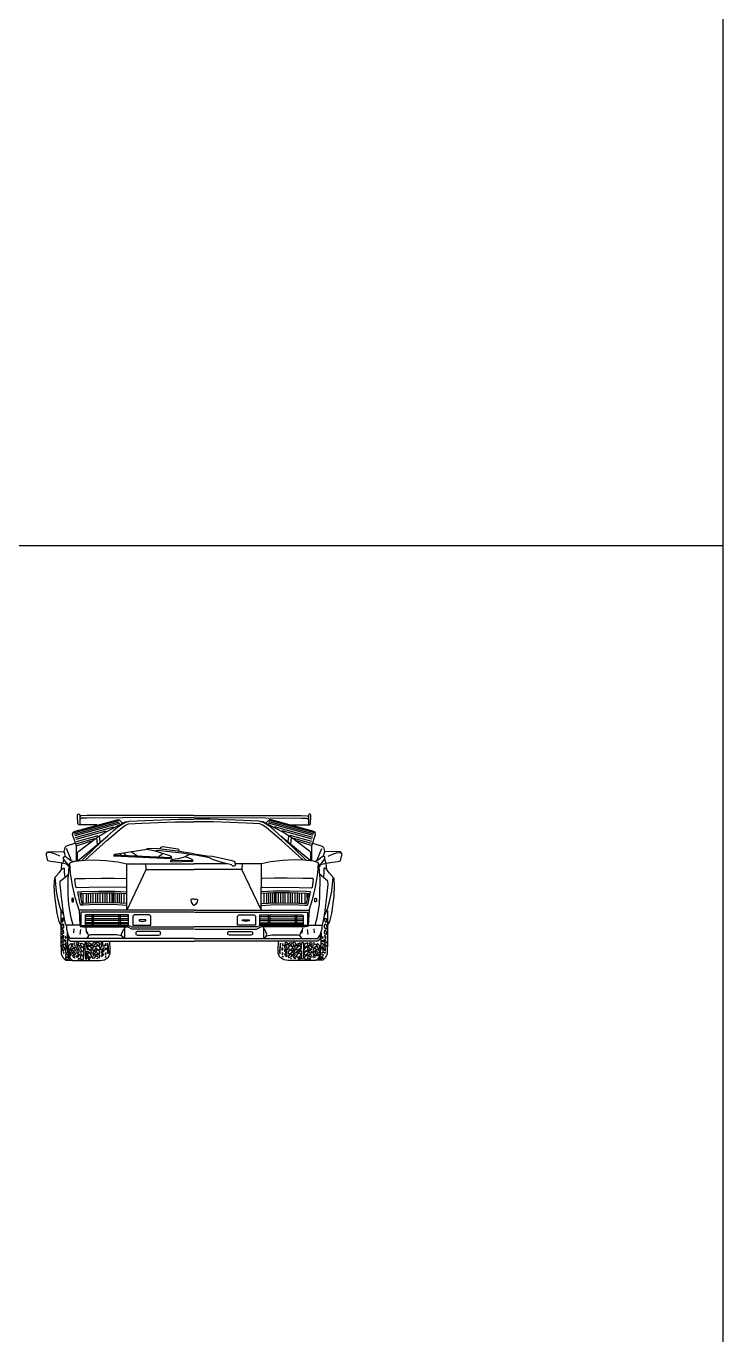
# Model space of a CAD drawing. Header units: millimetres. Extents: x 116290 to 180258, y 22146 to 121276.
# Drawn here: x 175085 to 180258, y 31381 to 41104 of the extents above; entities that cross this region are included whole.
import ezdxf

# ---------------------------------------------------------------- set-up
doc = ezdxf.new("R2010")
doc.units = ezdxf.units.MM
doc.layers.add('www.cad-blocks.net', color=7, linetype='Continuous')

# ---------------------------------------------------------------- blocks, each defined once
blk = doc.blocks.new('A$C0C2268AD')
for p, q in [((228.7, 1079), (232.5, 1089)), ((231.3, 1016.4), (228.7, 1079)), ((232.5, 1089), (243.8, 1089)), ((243.8, 1089), (246.3, 1077.8)), ((246.3, 1077.8), (246.3, 1011.4)), ((257.6, 1075.3), (246.3, 1071.5)), ((301.4, 1077.8), (257.6, 1075.3)), ((1094.5, 1077.8), (301.4, 1077.8)), ((1097.4, 1077.8), (1890.5, 1077.8)), ((1890.5, 1077.8), (1934.4, 1075.3)), ((1934.4, 1075.3), (1945.6, 1071.5)), ((1948.2, 1089), (1945.6, 1077.8)), ((1945.6, 1077.8), (1945.6, 1011.4)), ((1959.4, 1089), (1948.2, 1089)), ((1963.2, 1079), (1959.4, 1089)), ((1960.7, 1016.4), (1963.2, 1079)), ((202.4, 950), (534.5, 1041.4)), ((207.4, 940), (539.5, 1031.4)), ((212.5, 928.8), (544.5, 1020.2)), ((213.7, 962.6), (523.2, 1046.5)), ((215, 915), (498.6, 993.1)), ((238.8, 1010.1), (231.3, 1016.4)), ((372.8, 1008.9), (238.8, 1010.1)), ((260.1, 1057.7), (247.5, 1051.5)), ((297.7, 1059), (260.1, 1057.7)), ((565.8, 1061.5), (297.7, 1059)), ((438, 953.8), (583.3, 1030.2)), ((446.8, 892.4), (560.8, 988.9)), ((500.6, 968.8), (537, 1000.1)), ((523.2, 1046.5), (538.2, 1046.5)), ((537, 1000.1), (582.1, 1025.2)), ((538.2, 1046.5), (560.8, 1023.9)), ((560.8, 988.9), (585.8, 1007.6)), ((1097, 1062.7), (565.8, 1061.5)), ((582.1, 1025.2), (615.9, 1036.4)), ((583.3, 1030.2), (600.9, 1032.7)), ((585.8, 1007.6), (608.4, 1015.2)), ((608.4, 1015.2), (707.4, 1021.4)), ((615.9, 1036.4), (728.7, 1041.4)), ((707.4, 1021.4), (955.4, 1030.2)), ((728.7, 1041.4), (980.5, 1051.5)), ((955.4, 1030.2), (1096, 1030.2)), ((980.5, 1051.5), (1093.3, 1051.5)), ((1094.9, 1062.7), (1626.2, 1061.5)), ((1236.5, 1030.2), (1096, 1030.2)), ((1211.4, 1051.5), (1098.7, 1051.5)), ((1463.3, 1041.4), (1211.4, 1051.5)), ((1484.6, 1021.4), (1236.5, 1030.2)), ((1576, 1036.4), (1463.3, 1041.4)), ((1583.6, 1015.2), (1484.6, 1021.4)), ((1609.9, 1025.2), (1576, 1036.4)), ((1606.1, 1007.6), (1583.6, 1015.2)), ((1608.6, 1030.2), (1591.1, 1032.7)), ((1631.2, 988.9), (1606.1, 1007.6)), ((1754, 953.8), (1608.6, 1030.2)), ((1655, 1000.1), (1609.9, 1025.2)), ((1626.2, 1061.5), (1894.3, 1059)), ((1653.7, 1046.5), (1631.2, 1023.9)), ((1745.2, 892.4), (1631.2, 988.9)), ((1979.5, 928.8), (1647.5, 1020.2)), ((1984.5, 940), (1652.5, 1031.4)), ((1668.8, 1046.5), (1653.7, 1046.5)), ((1691.3, 968.8), (1655, 1000.1)), ((1989.5, 950), (1657.5, 1041.4)), ((1978.2, 962.6), (1668.8, 1046.5)), ((1977, 915), (1693.4, 993.1)), ((1819.1, 1008.9), (1953.2, 1010.1)), ((1894.3, 1059), (1931.9, 1057.7)), ((1931.9, 1057.7), (1944.4, 1051.5)), ((1953.2, 1010.1), (1960.7, 1016.4)), ((193.7, 937.5), (197.4, 953.8)), ((222.5, 853.6), (193.7, 937.5)), ((197.4, 953.8), (213.7, 962.6)), ((218.7, 902.5), (442.4, 964)), ((221.2, 886.2), (382.5, 930.6)), ((225, 871.2), (356, 907.2)), ((226.2, 856.1), (342.8, 892.4)), ((233.8, 743.4), (453, 923.7)), ((238.8, 812.3), (374.1, 913.7)), ((291.4, 752.2), (446.8, 892.4)), ((352.8, 832.3), (500.6, 968.8)), ((377.8, 866.2), (372.8, 911.2)), ((374.1, 913.7), (438, 953.8)), ((397.9, 882.4), (392.9, 925)), ((1839.1, 832.3), (1691.3, 968.8)), ((1958.2, 743.4), (1738.9, 923.7)), ((1900.5, 752.2), (1745.2, 892.4)), ((1973.2, 902.5), (1749.5, 964)), ((1817.9, 913.7), (1754, 953.8)), ((1794, 882.4), (1799.1, 925)), ((1970.7, 886.2), (1809.5, 930.6)), ((1814.1, 866.2), (1819.1, 911.2)), ((1953.2, 812.3), (1817.9, 913.7)), ((1966.9, 871.2), (1835.9, 907.2)), ((1965.7, 856.1), (1849.2, 892.4)), ((1969.5, 853.6), (1998.3, 937.5)), ((1994.5, 953.8), (1978.2, 962.6)), ((1998.3, 937.5), (1994.5, 953.8)), ((0, 795.1), (9.2, 807.7)), ((0, 782.5), (0, 795.1)), ((9.2, 742.4), (0, 782.5)), ((9.2, 807.7), (126.1, 810)), ((37.8, 800.8), (11.5, 804.3)), ((67.6, 791.7), (37.8, 800.8)), ((99.7, 776.8), (67.6, 791.7)), ((126.1, 810), (132.9, 798.6)), ((136.2, 839.3), (129, 811.7)), ((132.9, 798.6), (136.4, 779.1)), ((145.4, 849.6), (136.2, 839.3)), ((136.4, 779.1), (159.3, 759.6)), ((215, 873.1), (145.4, 849.6)), ((183.2, 749.4), (148.5, 834.2)), ((222.5, 742.2), (222.5, 853.6)), ((228.7, 744.7), (230, 802.3)), ((230, 802.3), (238.8, 812.3)), ((267.6, 748.5), (352.8, 832.3)), ((498.8, 784.8), (498, 777.6)), ((506.8, 789.6), (498.8, 784.8)), ((501.2, 785.6), (926, 767.2)), ((744.4, 825.5), (506.8, 789.6)), ((547.6, 794.3), (555.6, 784)), ((574, 799.1), (586.8, 784.8)), ((631.6, 807.9), (675.6, 779.2)), ((747.6, 833.5), (744.4, 827.9)), ((744.4, 827.9), (812.4, 815.9)), ((830.8, 831.1), (747.6, 833.5)), ((916.4, 777.6), (810, 813.5)), ((812.4, 815.9), (821.2, 820.7)), ((821.2, 820.7), (1005.2, 800.7)), ((973.2, 812.7), (830.8, 831.1)), ((830.8, 772.8), (860.4, 793.6)), ((843.6, 831.9), (851.6, 843.9)), ((851.6, 843.9), (862.8, 847.9)), ((862.8, 847.9), (975.6, 831.1)), ((1094.9, 793.6), (973.2, 812.7)), ((975.6, 831.1), (982.8, 823.9)), ((982.8, 823.9), (984.4, 811.9)), ((1005.2, 800.7), (1094.9, 785.6)), ((1062.1, 788.8), (1021.3, 768)), ((1210.2, 764.3), (1097, 785.3)), ((1189.1, 777.2), (1097.8, 791.8)), ((1924.3, 748.5), (1839.1, 832.3)), ((1961.9, 802.3), (1953.2, 812.3)), ((1963.2, 744.7), (1961.9, 802.3)), ((1969.5, 742.2), (1969.5, 853.6)), ((1977, 873.1), (2046.6, 849.6)), ((2008.7, 749.4), (2043.5, 834.2)), ((2055.6, 779.1), (2032.6, 759.6)), ((2046.6, 849.6), (2055.8, 839.3)), ((2059, 798.6), (2055.6, 779.1)), ((2055.8, 839.3), (2062.9, 811.7)), ((2065.9, 810), (2059, 798.6)), ((2182.8, 807.7), (2065.9, 810)), ((2092.2, 776.8), (2124.3, 791.7)), ((2124.3, 791.7), (2154.1, 800.8)), ((2154.1, 800.8), (2180.5, 804.3)), ((2191.9, 795.1), (2182.8, 807.7)), ((2182.8, 742.4), (2191.9, 782.5)), ((2191.9, 782.5), (2191.9, 795.1)), ((29.8, 735.6), (9.2, 742.4)), ((68.8, 732.1), (29.8, 735.6)), ((112.3, 725.2), (68.8, 732.1)), ((107.7, 671.4), (123.8, 686.3)), ((110, 678.3), (114.6, 721.8)), ((149, 717.2), (112.3, 725.2)), ((124.9, 751.6), (121.5, 726.4)), ((123.8, 686.3), (131.8, 686.3)), ((124.9, 768.8), (135.2, 776.8)), ((124.9, 757.3), (124.9, 768.8)), ((145.6, 729.8), (124.9, 757.3)), ((131.8, 686.3), (131.8, 655.4)), ((167.3, 705.8), (145.6, 729.8)), ((167.3, 696.6), (149, 717.2)), ((159.3, 759.6), (179.9, 744.7)), ((160.5, 610.7), (169.6, 720.7)), ((173.1, 725.2), (178.8, 729.8)), ((177.6, 649.7), (173.1, 725.2)), ((178.8, 729.8), (209.7, 737.8)), ((179.9, 744.7), (194.8, 739)), ((209.7, 737.8), (283.1, 747)), ((283.1, 747), (353, 749.3)), ((353, 749.3), (436.7, 744.7)), ((436.7, 744.7), (529.5, 734.4)), ((498, 777.6), (926, 757.6)), ((529.5, 734.4), (596.8, 718.3)), ((596.8, 718.3), (737, 719.1)), ((597, 378.1), (596.8, 718.3)), ((737, 719.1), (790.3, 719.9)), ((739.4, 677.9), (737.8, 718.3)), ((790.3, 719.9), (912.3, 718.3)), ((912.3, 718.3), (1096, 718.3)), ((929.2, 768.8), (916.4, 777.6)), ((934.8, 750.4), (918, 741.6)), ((918, 741.6), (922, 735.2)), ((922, 735.2), (1085.3, 738.4)), ((926, 757.6), (929.2, 768.8)), ((927.6, 744), (1082.1, 746.4)), ((979.6, 756), (934.8, 750.4)), ((1021.3, 768), (979.6, 756)), ((1072.5, 756.8), (1032.5, 771.2)), ((1087.7, 746.4), (1072.5, 756.8)), ((1085.3, 738.4), (1087.7, 746.4)), ((1279.6, 718.3), (1096, 718.3)), ((1232, 773.2), (1189.1, 777.2)), ((1240.9, 748.2), (1210.2, 764.3)), ((1379, 742.5), (1232, 773.2)), ((1312.8, 727.2), (1240.9, 748.2)), ((1340.2, 719.1), (1279.6, 718.3)), ((1374.3, 710.8), (1312.8, 727.2)), ((1383.1, 702.2), (1374.3, 710.8)), ((1400, 733.6), (1379, 742.5)), ((1391.1, 701.3), (1383.1, 702.2)), ((1400, 706.2), (1391.1, 701.3)), ((1401.6, 720.7), (1400, 733.6)), ((1401.6, 719.9), (1400, 706.2)), ((1455, 719.1), (1401.6, 719.9)), ((1452.5, 677.9), (1454.2, 718.3)), ((1595.1, 718.3), (1455, 719.1)), ((1594.9, 378.1), (1595.1, 718.3)), ((1662.4, 734.4), (1595.1, 718.3)), ((1755.3, 744.7), (1662.4, 734.4)), ((1838.9, 749.3), (1755.3, 744.7)), ((1908.9, 747), (1838.9, 749.3)), ((1982.2, 737.8), (1908.9, 747)), ((2013.1, 729.8), (1982.2, 737.8)), ((2012, 744.7), (1997.1, 739)), ((2032.6, 759.6), (2012, 744.7)), ((2018.9, 725.2), (2013.1, 729.8)), ((2014.3, 649.7), (2018.9, 725.2)), ((2031.5, 610.7), (2022.3, 720.7)), ((2024.6, 705.8), (2046.4, 729.8)), ((2024.6, 696.6), (2042.9, 717.2)), ((2042.9, 717.2), (2079.6, 725.2)), ((2046.4, 729.8), (2067, 757.3)), ((2067, 768.8), (2056.7, 776.8)), ((2060.1, 686.3), (2060.1, 655.4)), ((2068.2, 686.3), (2060.1, 686.3)), ((2067, 757.3), (2067, 768.8)), ((2067, 751.6), (2070.4, 726.4)), ((2084.2, 671.4), (2068.2, 686.3)), ((2081.9, 678.3), (2077.3, 721.8)), ((2079.6, 725.2), (2123.2, 732.1)), ((2123.2, 732.1), (2162.1, 735.6)), ((2162.1, 735.6), (2182.8, 742.4)), ((59.6, 616.4), (55, 554.6)), ((64.2, 621), (94, 651.9)), ((74.5, 516.8), (64.2, 621)), ((94, 651.9), (107.7, 671.4)), ((100.9, 564.9), (102, 591.2)), ((102, 591.2), (165, 641.6)), ((131.8, 655.4), (135.2, 619.9)), ((161.6, 487), (160.5, 610.7)), ((192.5, 559.2), (177.6, 649.7)), ((209.2, 602.7), (213.6, 609.2)), ((216.5, 545.9), (209.2, 602.7)), ((213.6, 609.2), (287.9, 611.4)), ((287.9, 611.4), (406, 612.9)), ((406, 612.9), (502.2, 612.9)), ((502.2, 612.9), (591.9, 609.2)), ((591.9, 609.2), (594.8, 605.6)), ((598.4, 376.6), (740.6, 676.5)), ((740.6, 676.5), (1096, 676.5)), ((1451.3, 676.5), (1096, 676.5)), ((1593.5, 376.6), (1451.3, 676.5)), ((1600.1, 609.2), (1597.1, 605.6)), ((1689.7, 612.9), (1600.1, 609.2)), ((1785.9, 612.9), (1689.7, 612.9)), ((1904, 611.4), (1785.9, 612.9)), ((1978.3, 609.2), (1904, 611.4)), ((1975.4, 545.9), (1982.7, 602.7)), ((1982.7, 602.7), (1978.3, 609.2)), ((1999.4, 559.2), (2014.3, 649.7)), ((2089.9, 591.2), (2026.9, 641.6)), ((2030.3, 487), (2031.5, 610.7)), ((2060.1, 655.4), (2056.7, 619.9)), ((2098, 651.9), (2084.2, 671.4)), ((2091.1, 564.9), (2089.9, 591.2)), ((2127.8, 621), (2098, 651.9)), ((2117.4, 516.8), (2127.8, 621)), ((2132.3, 616.4), (2136.9, 554.6)), ((55, 554.6), (59.6, 479)), ((87.1, 450.4), (74.5, 516.8)), ((110, 473.3), (100.9, 564.9)), ((166.2, 416), (161.6, 487)), ((214.3, 461.8), (192.5, 559.2)), ((224.5, 540), (216.5, 545.9)), ((317.1, 543.7), (224.5, 540)), ((231.5, 511.7), (262.8, 513.1)), ((250, 422.1), (231.5, 511.7)), ((262.8, 499.7), (247.5, 498.8)), ((247.5, 498.8), (263.2, 424.9)), ((256.5, 465.2), (256.5, 500)), ((262.8, 513.1), (386.5, 517.3)), ((262.8, 499.7), (386.5, 504)), ((272.2, 427.3), (272.2, 498.8)), ((295.6, 426.7), (295.6, 498.2)), ((312.4, 427.3), (312.4, 498.8)), ((511, 545.9), (317.1, 543.7)), ((328, 427.9), (328, 499.4)), ((346.1, 429.1), (346.1, 500.6)), ((365.9, 429.7), (365.9, 501.2)), ((380.3, 432.1), (380.3, 503.6)), ((386.5, 517.3), (506, 515.9)), ((386.5, 504), (506, 502.6)), ((398.3, 430.9), (398.3, 502.4)), ((418.8, 432.1), (418.8, 503.6)), ((435, 432.7), (435, 504.2)), ((451.2, 432.1), (451.2, 503.6)), ((469.8, 431.5), (469.8, 503)), ((487.3, 432.7), (487.3, 504.2)), ((496.9, 432.1), (496.9, 503.6)), ((506, 515.9), (595.6, 511.7)), ((506, 502.6), (595.6, 498.3)), ((510.7, 430.9), (510.7, 502.4)), ((588.2, 543), (511, 545.9)), ((526.3, 431.5), (526.3, 503)), ((542, 428.5), (542, 500)), ((557, 427.3), (557, 498.8)), ((576.2, 426.7), (576.2, 498.2)), ((588.2, 543), (594.1, 545.9)), ((1686, 515.9), (1596.4, 511.7)), ((1686, 502.6), (1596.4, 498.3)), ((1603.7, 543), (1597.9, 545.9)), ((1603.7, 543), (1681, 545.9)), ((1615.7, 426.7), (1615.7, 498.2)), ((1635, 427.3), (1635, 498.8)), ((1650, 428.5), (1650, 500)), ((1665.6, 431.5), (1665.6, 503)), ((1681, 545.9), (1874.8, 543.7)), ((1681.2, 430.9), (1681.2, 502.4)), ((1805.4, 517.3), (1686, 515.9)), ((1805.4, 504), (1686, 502.6)), ((1695, 432.1), (1695, 503.6)), ((1704.7, 432.7), (1704.7, 504.2)), ((1722.1, 431.5), (1722.1, 503)), ((1740.7, 432.1), (1740.7, 503.6)), ((1756.9, 432.7), (1756.9, 504.2)), ((1773.2, 432.1), (1773.2, 503.6)), ((1793.6, 430.9), (1793.6, 502.4)), ((1929.2, 513.1), (1805.4, 517.3)), ((1929.2, 499.7), (1805.4, 504)), ((1811.6, 432.1), (1811.6, 503.6)), ((1826, 429.7), (1826, 501.2)), ((1845.9, 429.1), (1845.9, 500.6)), ((1863.9, 427.9), (1863.9, 499.4)), ((1874.8, 543.7), (1967.4, 540)), ((1879.5, 427.3), (1879.5, 498.8)), ((1896.3, 426.7), (1896.3, 498.2)), ((1919.8, 427.3), (1919.8, 498.8)), ((1944.4, 498.8), (1928.8, 424.9)), ((1960.4, 511.7), (1929.2, 513.1)), ((1929.2, 499.7), (1944.4, 498.8)), ((1935.4, 465.2), (1935.4, 500)), ((1942, 422.1), (1960.4, 511.7)), ((1967.4, 540), (1975.4, 545.9)), ((1977.6, 461.8), (1999.4, 559.2)), ((2025.8, 416), (2030.3, 487)), ((2081.9, 473.3), (2091.1, 564.9)), ((2104.8, 450.4), (2117.4, 516.8)), ((2136.9, 554.6), (2132.3, 479)), ((59.6, 479), (75.6, 349.6)), ((102, 393.1), (87.1, 450.4)), ((124.9, 339.3), (102, 393.1)), ((123.8, 369), (110, 473.3)), ((183.4, 318.6), (166.2, 416)), ((195.3, 464.8), (187.5, 462.5)), ((187.5, 462.5), (187.5, 441.7)), ((187.5, 441.7), (191.4, 437)), ((191.4, 437), (199.9, 437)), ((199.9, 462.5), (195.3, 464.8)), ((199.9, 437), (199.9, 462.5)), ((242.5, 374.7), (214.3, 461.8)), ((257.1, 412.2), (250, 422.1)), ((272.7, 412.2), (257.1, 412.2)), ((263.2, 424.9), (272.7, 425.3)), ((319.7, 428.1), (272.7, 425.3)), ((319.7, 415), (272.7, 412.2)), ((494.6, 429.5), (319.7, 428.1)), ((494.6, 416.4), (319.7, 415)), ((592.7, 423.9), (494.6, 429.5)), ((592.7, 410.8), (494.6, 416.4)), ((1075.3, 455.8), (1071.7, 451.5)), ((1071.7, 451.5), (1074.6, 435)), ((1074.6, 435), (1083.2, 419.2)), ((1094.7, 457.2), (1075.3, 455.8)), ((1083.2, 419.2), (1096.1, 409.2)), ((1108.7, 419.2), (1095.8, 409.2)), ((1097.3, 457.2), (1116.6, 455.8)), ((1117.4, 435), (1108.7, 419.2)), ((1116.6, 455.8), (1120.2, 451.5)), ((1120.2, 451.5), (1117.4, 435)), ((1599.2, 423.9), (1697.3, 429.5)), ((1599.2, 410.8), (1697.3, 416.4)), ((1697.3, 429.5), (1872.3, 428.1)), ((1697.3, 416.4), (1872.3, 415)), ((1872.3, 428.1), (1919.2, 425.3)), ((1872.3, 415), (1919.2, 412.2)), ((1928.8, 424.9), (1919.2, 425.3)), ((1919.2, 412.2), (1934.8, 412.2)), ((1934.8, 412.2), (1942, 422.1)), ((1949.4, 374.7), (1977.6, 461.8)), ((1992, 462.5), (1996.7, 464.8)), ((1992, 437), (1992, 462.5)), ((2000.5, 437), (1992, 437)), ((1996.7, 464.8), (2004.4, 462.5)), ((2004.4, 441.7), (2000.5, 437)), ((2004.4, 462.5), (2004.4, 441.7)), ((2008.6, 318.6), (2025.8, 416)), ((2067, 339.3), (2089.9, 393.1)), ((2068.2, 369), (2081.9, 473.3)), ((2089.9, 393.1), (2104.8, 450.4)), ((2132.3, 479), (2116.3, 349.6)), ((75.6, 349.6), (90.5, 291.1)), ((106.6, 372.5), (106.6, 151.6)), ((116.1, 312.6), (112.6, 305.3)), ((112.6, 305.3), (114.6, 283.6)), ((123.4, 314.5), (116.1, 312.6)), ((121.8, 290.9), (125.3, 301.8)), ((125.3, 301.8), (123.4, 314.5)), ((132.9, 307.2), (123.8, 369)), ((142.1, 263.7), (132.9, 307.2)), ((197.1, 263.7), (183.4, 318.6)), ((1096, 374.7), (242.5, 374.7)), ((242.5, 374.7), (248, 264)), ((1094, 359), (254.9, 359)), ((254.9, 359), (254.9, 261.2)), ((294.9, 339.7), (286.6, 334.2)), ((286.6, 334.2), (286.6, 265.3)), ((604.1, 326.9), (288.4, 326.9)), ((604.1, 309.8), (288.4, 309.8)), ((604.1, 297.1), (288.4, 297.1)), ((609, 339.7), (294.9, 339.7)), ((335.3, 338.3), (335.3, 264.4)), ((346.7, 338.3), (346.7, 264.4)), ((534.4, 338.3), (534.4, 264.4)), ((545.8, 338.3), (545.8, 264.4)), ((609, 261.2), (609, 339.7)), ((650.4, 339.7), (640.7, 331.4)), ((640.7, 331.4), (640.7, 264)), ((764.7, 339.7), (650.4, 339.7)), ((736.4, 304.2), (688, 304.2)), ((688, 304.2), (688, 295.6)), ((688, 295.6), (710.8, 291.4)), ((710.8, 291.4), (736.4, 295.6)), ((736.4, 295.6), (736.4, 304.2)), ((774.4, 331.4), (764.7, 339.7)), ((774.4, 264), (774.4, 331.4)), ((1096, 374.7), (1949.4, 374.7)), ((1097.9, 359), (1937, 359)), ((1417.6, 331.4), (1427.2, 339.7)), ((1417.6, 264), (1417.6, 331.4)), ((1427.2, 339.7), (1541.6, 339.7)), ((1455.6, 304.2), (1503.9, 304.2)), ((1455.6, 295.6), (1455.6, 304.2)), ((1481.2, 291.4), (1455.6, 295.6)), ((1503.9, 295.6), (1481.2, 291.4)), ((1503.9, 304.2), (1503.9, 295.6)), ((1541.6, 339.7), (1551.2, 331.4)), ((1551.2, 331.4), (1551.2, 264)), ((1582.9, 261.2), (1582.9, 339.7)), ((1582.9, 339.7), (1897, 339.7)), ((1587.8, 326.9), (1903.6, 326.9)), ((1587.8, 309.8), (1903.6, 309.8)), ((1587.8, 297.1), (1903.6, 297.1)), ((1646.1, 338.3), (1646.1, 264.4)), ((1657.5, 338.3), (1657.5, 264.4)), ((1845.2, 338.3), (1845.2, 264.4)), ((1856.6, 338.3), (1856.6, 264.4)), ((1897, 339.7), (1905.3, 334.2)), ((1905.3, 334.2), (1905.3, 265.3)), ((1937, 359), (1937, 261.2)), ((1949.4, 374.7), (1943.9, 264)), ((1994.8, 263.7), (2008.6, 318.6)), ((2049.8, 263.7), (2059, 307.2)), ((2059, 307.2), (2068.2, 369)), ((2066.6, 301.8), (2068.6, 314.5)), ((2070.2, 290.9), (2066.6, 301.8)), ((2068.6, 314.5), (2075.8, 312.6)), ((2075.8, 312.6), (2079.4, 305.3)), ((2079.4, 305.3), (2077.4, 283.6)), ((2085.3, 372.5), (2085.3, 151.6)), ((2116.3, 349.6), (2101.4, 291.1)), ((90.5, 291.1), (104.3, 267.1)), ((114.8, 261.8), (111.2, 258.1)), ((111.2, 258.1), (113.2, 232.7)), ((120.5, 223.7), (111.6, 207.3)), ((111.6, 207.3), (117.2, 194.7)), ((113.2, 232.7), (118.6, 232.8)), ((114.6, 283.6), (121.8, 290.9)), ((116.5, 267.2), (114.8, 261.8)), ((123.7, 274.6), (116.5, 267.2)), ((117.2, 194.7), (127.9, 207.5)), ((118.6, 232.8), (127.6, 249.2)), ((126, 225.6), (120.5, 223.7)), ((127.4, 263.7), (123.7, 274.6)), ((127.9, 207.5), (126, 225.6)), ((127.6, 249.2), (127.4, 263.7)), ((244.3, 262.9), (147.6, 262.9)), ((147.6, 262.9), (147.6, 235.9)), ((147.6, 235.9), (159, 194.7)), ((152.7, 206.8), (155.3, 130.4)), ((201.6, 206.1), (204.5, 235.9)), ((248, 264), (250.8, 253)), ((248.6, 194.7), (254.3, 231.7)), ((250.8, 253), (270.1, 250.2)), ((254.9, 261.2), (609, 261.2)), ((270.1, 250.2), (599.6, 250.2)), ((604.1, 281.4), (288.4, 281.4)), ((604.1, 270), (288.4, 270)), ((291.2, 244.5), (296.9, 203.2)), ((304, 208.9), (292.6, 223.1)), ((311.1, 187.6), (304, 208.9)), ((557.2, 196.1), (574.2, 235.9)), ((560, 181.9), (557.2, 196.1)), ((579.9, 245.9), (579.9, 164.9)), ((632.5, 233.7), (600, 249.9)), ((630.7, 250.2), (609, 261.2)), ((630.7, 250.2), (1096, 250.2)), ((1094, 233.7), (632.5, 233.7)), ((640.7, 264), (774.4, 264)), ((672.4, 215.8), (662.8, 210.3)), ((662.8, 210.3), (662.8, 193.7)), ((837.8, 215.8), (672.4, 215.8)), ((846, 210.3), (837.8, 215.8)), ((846, 193.7), (846, 210.3)), ((1561.2, 250.2), (1096, 250.2)), ((1097.9, 233.7), (1559.5, 233.7)), ((1345.9, 210.3), (1354.2, 215.8)), ((1345.9, 193.7), (1345.9, 210.3)), ((1354.2, 215.8), (1519.5, 215.8)), ((1551.2, 264), (1417.6, 264)), ((1519.5, 215.8), (1529.2, 210.3)), ((1529.2, 210.3), (1529.2, 193.7)), ((1559.5, 233.7), (1591.9, 249.9)), ((1561.2, 250.2), (1582.9, 261.2)), ((1937, 261.2), (1582.9, 261.2)), ((1587.8, 281.4), (1903.6, 281.4)), ((1587.8, 270), (1903.6, 270)), ((1921.8, 250.2), (1592.4, 250.2)), ((1612, 245.9), (1612, 164.9)), ((1634.8, 196.1), (1617.7, 235.9)), ((1631.9, 181.9), (1634.8, 196.1)), ((1880.8, 187.6), (1887.9, 208.9)), ((1887.9, 208.9), (1899.3, 223.1)), ((1900.7, 244.5), (1895, 203.2)), ((1941.1, 253), (1921.8, 250.2)), ((1943.4, 194.7), (1937.7, 231.7)), ((1943.9, 264), (1941.1, 253)), ((1947.6, 262.9), (2044.3, 262.9)), ((1990.3, 206.1), (1987.5, 235.9)), ((2044.3, 235.9), (2033, 194.7)), ((2039.2, 206.8), (2036.6, 130.4)), ((2044.3, 262.9), (2044.3, 235.9)), ((2064, 207.5), (2066, 225.6)), ((2074.8, 194.7), (2064, 207.5)), ((2064.4, 249.2), (2064.5, 263.7)), ((2073.3, 232.8), (2064.4, 249.2)), ((2064.5, 263.7), (2068.2, 274.6)), ((2066, 225.6), (2071.4, 223.7)), ((2068.2, 274.6), (2075.4, 267.2)), ((2077.4, 283.6), (2070.2, 290.9)), ((2071.4, 223.7), (2080.3, 207.3)), ((2078.7, 232.7), (2073.3, 232.8)), ((2080.3, 207.3), (2074.8, 194.7)), ((2075.4, 267.2), (2077.2, 261.8)), ((2077.2, 261.8), (2080.8, 258.1)), ((2080.8, 258.1), (2078.7, 232.7)), ((2101.4, 291.1), (2087.6, 267.1)), ((106.6, 151.6), (109.1, 47.4)), ((114.1, 131.1), (115.8, 145.7)), ((119.5, 129.4), (114.1, 131.1)), ((126.8, 124), (114.3, 111.2)), ((114.3, 111.2), (116.1, 103.9)), ((115.8, 145.7), (122.9, 154.8)), ((116.1, 103.9), (123.4, 104)), ((117.3, 180.2), (126.3, 189.3)), ((117.4, 162), (117.3, 180.2)), ((126.4, 173), (117.4, 162)), ((126.7, 134.9), (119.5, 129.4)), ((119.9, 93.1), (128.9, 100.4)), ((122.9, 154.8), (126.5, 158.5)), ((123.4, 104), (130.5, 120.4)), ((126.3, 189.3), (126.4, 173)), ((126.5, 158.5), (132, 153.1)), ((132, 153.1), (126.7, 134.9)), ((130.5, 120.4), (126.8, 124)), ((128.9, 100.4), (134.4, 93.2)), ((141.1, 153.1), (137.5, 149.5)), ((137.5, 149.5), (141.2, 140.4)), ((144.9, 129.6), (137.7, 125.9)), ((137.7, 125.9), (139.7, 102.3)), ((142.7, 180.4), (139.1, 176.7)), ((139.1, 176.7), (141, 165.8)), ((139.7, 102.3), (148.9, 97)), ((141, 165.8), (144.6, 165.9)), ((144.8, 149.6), (141.1, 153.1)), ((141.2, 140.4), (146.6, 142.3)), ((144.6, 165.9), (142.7, 180.4)), ((146.6, 142.3), (144.8, 149.6)), ((152.2, 124.2), (144.9, 129.6)), ((148.9, 97), (154.2, 102.5)), ((154.2, 102.5), (152.2, 124.2)), ((155.3, 130.4), (161.3, 57.5)), ((176.4, 164.8), (158.5, 193.7)), ((158.5, 193.7), (159.9, 167.6)), ((159.9, 167.6), (166.8, 151.1)), ((163.4, 88), (165.1, 111.6)), ((165.1, 111.6), (179.4, 126.3)), ((166.8, 151.1), (179.2, 144.2)), ((183.3, 100.9), (168.9, 86.3)), ((1096.8, 164.8), (176.4, 164.8)), ((179.2, 144.2), (1095.4, 144.2)), ((179.4, 126.3), (184.9, 120.9)), ((184.9, 120.9), (183.3, 100.9)), ((199.4, 124.6), (190.4, 122.7)), ((190.4, 122.7), (192.3, 102.8)), ((192.3, 102.8), (210.6, 93.9)), ((212.2, 112), (199.4, 124.6)), ((204.8, 130.1), (206.6, 135.6)), ((210.3, 130.2), (204.8, 130.1)), ((206.6, 135.6), (210.3, 130.2)), ((210.6, 93.9), (214.2, 97.5)), ((214.2, 97.5), (212.2, 112)), ((224.7, 133.9), (221.2, 126.6)), ((221.2, 126.6), (223.1, 115.8)), ((230.4, 108.6), (221.4, 95.8)), ((223.1, 115.8), (228.5, 115.8)), ((232, 135.8), (224.7, 133.9)), ((228.5, 115.8), (241.1, 130.4)), ((243, 115.9), (230.4, 108.6)), ((241.1, 130.4), (232, 135.8)), ((241.4, 96), (244.9, 110.5)), ((244.9, 110.5), (243, 115.9)), ((252, 125.1), (255.6, 132.4)), ((259.5, 101.6), (252.3, 99.7)), ((252.3, 99.7), (254.3, 77.9)), ((255.6, 132.4), (275.6, 121.7)), ((275.9, 90.8), (259.5, 101.6)), ((275.6, 121.7), (275.8, 101.7)), ((293.7, 136.3), (284.6, 132.6)), ((284.6, 132.6), (285.6, 22)), ((297.3, 130.9), (293.7, 136.3)), ((301.4, 82), (297.3, 130.9)), ((314, 186.2), (298.3, 167.7)), ((313.7, 132.9), (304.6, 131)), ((304.6, 131), (306.5, 120.1)), ((310.2, 111.1), (304.8, 109.2)), ((304.8, 109.2), (306.8, 91.1)), ((306.5, 120.1), (330.2, 107.6)), ((328.5, 100.3), (310.2, 111.1)), ((322.8, 125.7), (313.7, 132.9)), ((325.4, 190.5), (314, 186.2)), ((330.1, 124), (322.8, 125.7)), ((518.8, 190.5), (325.4, 190.5)), ((334, 93.1), (328.5, 100.3)), ((330.2, 107.6), (330.1, 124)), ((339.2, 113.1), (341, 122.2)), ((344.7, 107.7), (339.2, 113.1)), ((341, 122.2), (346.3, 133.2)), ((360.9, 122.4), (344.7, 107.7)), ((344.8, 96.9), (361, 109.7)), ((346.3, 133.2), (353.5, 136.9)), ((353.5, 136.9), (362.6, 133.3)), ((362.6, 133.3), (360.9, 122.4)), ((361, 109.7), (366.6, 100.7)), ((366.6, 100.7), (364.8, 91.6)), ((366.6, 100.7), (373.7, 113.4)), ((371.7, 133.4), (368.1, 127.9)), ((368.1, 127.9), (375.5, 118.9)), ((380.8, 135.3), (371.7, 133.4)), ((373.7, 113.4), (391.9, 104.5)), ((375.5, 118.9), (388.2, 113.6)), ((393.6, 126.3), (380.8, 135.3)), ((388.2, 113.6), (395.5, 115.4)), ((391.9, 104.5), (395.6, 97.3)), ((395.5, 115.4), (393.6, 126.3)), ((395.6, 97.3), (394, 79.1)), ((406.2, 135.5), (402.6, 128.2)), ((402.6, 128.2), (404.5, 115.5)), ((403, 84.7), (404.7, 101)), ((404.5, 115.5), (411.8, 119.2)), ((404.7, 101), (420.8, 117.5)), ((417, 137.4), (406.2, 135.5)), ((424.6, 97.6), (408.5, 77.5)), ((411.8, 119.2), (418.9, 128.4)), ((418.9, 128.4), (417, 137.4)), ((420.8, 117.5), (426.3, 112.1)), ((426.3, 112.1), (424.6, 97.6)), ((435.4, 112.2), (437.1, 124.9)), ((440.9, 110.4), (435.4, 112.2)), ((437.1, 124.9), (440.7, 126.7)), ((440.7, 126.7), (440.9, 110.4)), ((455.9, 52.5), (455.2, 128.7)), ((471.9, 79.6), (469, 139.3)), ((558.6, 183.4), (518.8, 190.5)), ((579.9, 164.9), (560, 181.9)), ((662.8, 193.7), (675.2, 188.2)), ((675.2, 188.2), (833.6, 188.2)), ((833.6, 188.2), (846, 193.7)), ((1095.2, 164.8), (2015.5, 164.8)), ((2012.8, 144.2), (1096.5, 144.2)), ((1358.3, 188.2), (1345.9, 193.7)), ((1516.8, 188.2), (1358.3, 188.2)), ((1529.2, 193.7), (1516.8, 188.2)), ((1612, 164.9), (1631.9, 181.9)), ((1633.3, 183.4), (1673.2, 190.5)), ((1673.2, 190.5), (1866.6, 190.5)), ((1720.1, 79.6), (1722.9, 139.3)), ((1736, 52.5), (1736.7, 128.7)), ((1751.2, 126.7), (1751.1, 110.4)), ((1751.1, 110.4), (1756.5, 112.2)), ((1754.8, 124.9), (1751.2, 126.7)), ((1756.5, 112.2), (1754.8, 124.9)), ((1771.1, 117.5), (1765.6, 112.1)), ((1765.6, 112.1), (1767.3, 97.6)), ((1767.3, 97.6), (1783.4, 77.5)), ((1787.3, 101), (1771.1, 117.5)), ((1773, 128.4), (1774.9, 137.4)), ((1780.2, 119.2), (1773, 128.4)), ((1774.9, 137.4), (1785.8, 135.5)), ((1787.4, 115.5), (1780.2, 119.2)), ((1785.8, 135.5), (1789.3, 128.2)), ((1788.9, 84.7), (1787.3, 101)), ((1789.3, 128.2), (1787.4, 115.5)), ((1800, 104.5), (1796.3, 97.3)), ((1796.3, 97.3), (1798, 79.1)), ((1796.5, 115.4), (1798.4, 126.3)), ((1803.7, 113.6), (1796.5, 115.4)), ((1798.4, 126.3), (1811.2, 135.3)), ((1818.2, 113.4), (1800, 104.5)), ((1816.5, 118.9), (1803.7, 113.6)), ((1811.2, 135.3), (1820.2, 133.4)), ((1823.8, 127.9), (1816.5, 118.9)), ((1825.4, 100.7), (1818.2, 113.4)), ((1820.2, 133.4), (1823.8, 127.9)), ((1830.9, 109.7), (1825.4, 100.7)), ((1825.4, 100.7), (1827.1, 91.6)), ((1838.4, 136.9), (1829.3, 133.3)), ((1829.3, 133.3), (1831, 122.4)), ((1847.1, 96.9), (1830.9, 109.7)), ((1831, 122.4), (1847.2, 107.7)), ((1845.6, 133.2), (1838.4, 136.9)), ((1851, 122.2), (1845.6, 133.2)), ((1847.2, 107.7), (1852.7, 113.1)), ((1852.7, 113.1), (1851, 122.2)), ((1858, 93.1), (1863.5, 100.3)), ((1861.7, 107.6), (1861.9, 124)), ((1885.4, 120.1), (1861.7, 107.6)), ((1861.9, 124), (1869.1, 125.7)), ((1863.5, 100.3), (1881.7, 111.1)), ((1866.6, 190.5), (1878, 186.2)), ((1869.1, 125.7), (1878.3, 132.9)), ((1878, 186.2), (1893.6, 167.7)), ((1878.3, 132.9), (1887.3, 131)), ((1881.7, 111.1), (1887.1, 109.2)), ((1887.1, 109.2), (1885.2, 91.1)), ((1887.3, 131), (1885.4, 120.1)), ((1890.5, 82), (1894.6, 130.9)), ((1894.6, 130.9), (1898.3, 136.3)), ((1898.3, 136.3), (1907.3, 132.6)), ((1907.3, 132.6), (1906.3, 22)), ((1916, 90.8), (1932.4, 101.6)), ((1916.3, 121.7), (1916.1, 101.7)), ((1936.3, 132.4), (1916.3, 121.7)), ((1932.4, 101.6), (1939.7, 99.7)), ((1939.9, 125.1), (1936.3, 132.4)), ((1939.7, 99.7), (1937.7, 77.9)), ((1947, 110.5), (1948.9, 115.9)), ((1950.5, 96), (1947, 110.5)), ((1948.9, 115.9), (1961.5, 108.6)), ((1950.8, 130.4), (1960, 135.8)), ((1963.4, 115.8), (1950.8, 130.4)), ((1960, 135.8), (1967.2, 133.9)), ((1961.5, 108.6), (1970.5, 95.8)), ((1968.9, 115.8), (1963.4, 115.8)), ((1967.2, 133.9), (1970.8, 126.6)), ((1970.8, 126.6), (1968.9, 115.8)), ((1977.8, 97.5), (1979.7, 112)), ((1981.4, 93.9), (1977.8, 97.5)), ((1979.7, 112), (1992.5, 124.6)), ((1999.6, 102.8), (1981.4, 93.9)), ((1985.4, 135.6), (1981.7, 130.2)), ((1981.7, 130.2), (1987.1, 130.1)), ((1987.1, 130.1), (1985.4, 135.6)), ((1992.5, 124.6), (2001.6, 122.7)), ((2001.6, 122.7), (1999.6, 102.8)), ((2012.5, 126.3), (2007, 120.9)), ((2007, 120.9), (2008.6, 100.9)), ((2008.6, 100.9), (2023, 86.3)), ((2026.9, 111.6), (2012.5, 126.3)), ((2025.2, 151.1), (2012.8, 144.2)), ((2015.5, 164.8), (2033.5, 193.7)), ((2032.1, 167.6), (2025.2, 151.1)), ((2028.5, 88), (2026.9, 111.6)), ((2036.6, 130.4), (2030.6, 57.5)), ((2033.5, 193.7), (2032.1, 167.6)), ((2037.7, 102.5), (2039.7, 124.2)), ((2043.1, 97), (2037.7, 102.5)), ((2039.7, 124.2), (2047, 129.6)), ((2052.2, 102.3), (2043.1, 97)), ((2045.3, 142.3), (2047.2, 149.6)), ((2050.7, 140.4), (2045.3, 142.3)), ((2047, 129.6), (2054.2, 125.9)), ((2047.2, 149.6), (2050.8, 153.1)), ((2047.3, 165.9), (2049.3, 180.4)), ((2050.9, 165.8), (2047.3, 165.9)), ((2049.3, 180.4), (2052.9, 176.7)), ((2054.4, 149.5), (2050.7, 140.4)), ((2050.8, 153.1), (2054.4, 149.5)), ((2052.9, 176.7), (2050.9, 165.8)), ((2054.2, 125.9), (2052.2, 102.3)), ((2063.1, 100.4), (2057.6, 93.2)), ((2065.4, 158.5), (2059.9, 153.1)), ((2059.9, 153.1), (2065.2, 134.9)), ((2061.4, 120.4), (2065.1, 124)), ((2068.5, 104), (2061.4, 120.4)), ((2072.1, 93.1), (2063.1, 100.4)), ((2065.1, 124), (2077.7, 111.2)), ((2065.2, 134.9), (2072.4, 129.4)), ((2069, 154.8), (2065.4, 158.5)), ((2065.7, 189.3), (2065.5, 173)), ((2065.5, 173), (2074.5, 162)), ((2074.7, 180.2), (2065.7, 189.3)), ((2075.8, 103.9), (2068.5, 104)), ((2076.2, 145.7), (2069, 154.8)), ((2072.4, 129.4), (2077.9, 131.1)), ((2074.5, 162), (2074.7, 180.2)), ((2077.7, 111.2), (2075.8, 103.9)), ((2077.9, 131.1), (2076.2, 145.7)), ((2085.3, 151.6), (2082.9, 47.4)), ((109.1, 47.4), (122.3, 20.9)), ((120.1, 69.5), (119.9, 93.1)), ((132.6, 82.3), (120.1, 69.5)), ((122.3, 20.9), (141.3, 3.9)), ((129.2, 62.3), (123.8, 60.5)), ((123.8, 60.5), (125.6, 53.2)), ((125.6, 53.2), (131, 58.7)), ((131, 58.7), (129.2, 62.3)), ((134.4, 93.2), (132.6, 82.3)), ((142.2, 24.3), (138.6, 18.9)), ((138.6, 18.9), (147.8, 9.9)), ((145.3, 93.3), (139.8, 91.4)), ((139.8, 91.4), (140.1, 60.6)), ((140.1, 60.6), (152.8, 55.3)), ((149.3, 49.8), (140.2, 47.9)), ((140.2, 47.9), (140.3, 33.4)), ((140.3, 33.4), (149.5, 28)), ((141.3, 3.9), (191.5, 0.1)), ((149.5, 26.2), (142.2, 24.3)), ((154.4, 84.3), (145.3, 93.3)), ((147.8, 9.9), (162.3, 6.4)), ((160.2, 39), (149.3, 49.8)), ((149.5, 28), (149.5, 26.2)), ((149.5, 26.2), (160.4, 26.3)), ((153.1, 22.6), (149.5, 26.2)), ((152.8, 55.3), (158.2, 62.6)), ((162.3, 15.4), (153.1, 22.6)), ((158.2, 62.6), (154.4, 84.3)), ((160.4, 26.3), (160.2, 39)), ((161.3, 57.5), (167.3, 24.9)), ((169.6, 11.9), (162.3, 15.4)), ((162.3, 6.4), (173.2, 8.3)), ((168.9, 86.3), (163.4, 88)), ((176.2, 82.7), (167.2, 71.7)), ((167.2, 71.7), (169.2, 55.4)), ((167.3, 24.9), (184.5, 5.1)), ((169.2, 55.4), (178.2, 59.1)), ((176.5, 48.2), (169.3, 40.9)), ((169.3, 40.9), (171.2, 35.5)), ((173.2, 8.3), (169.6, 11.9)), ((171.2, 35.5), (178.4, 35.5)), ((183.4, 86.4), (176.2, 82.7)), ((183.7, 51.9), (176.5, 48.2)), ((178.2, 59.1), (185.4, 71.9)), ((178.4, 35.5), (183.8, 41)), ((185.4, 71.9), (183.4, 86.4)), ((183.8, 41), (183.7, 51.9)), ((184.5, 5.1), (206.8, 0)), ((190.7, 86.4), (196.1, 91.9)), ((194.4, 75.6), (190.7, 86.4)), ((190.9, 59.2), (192.7, 66.5)), ((194.6, 52), (190.9, 59.2)), ((191.5, 0.1), (396.1, 0.1)), ((192.7, 66.5), (196.3, 68.3)), ((198.3, 41.1), (192.9, 39.3)), ((192.9, 39.3), (194.8, 28.4)), ((212.6, 68.5), (194.4, 75.6)), ((203.7, 44.8), (194.6, 52)), ((194.8, 28.4), (209.4, 21.3)), ((196.1, 91.9), (208.8, 84.8)), ((196.3, 68.3), (214.5, 55.8)), ((211.1, 32.2), (198.3, 41.1)), ((212.8, 44.9), (203.7, 44.8)), ((208.8, 84.8), (214.4, 74)), ((209.4, 21.3), (213, 24.9)), ((213, 24.9), (211.1, 32.2)), ((214.4, 74), (212.6, 68.5)), ((214.5, 55.8), (212.8, 44.9)), ((221.4, 95.8), (223.3, 84.9)), ((232.5, 75.9), (221.7, 64.9)), ((221.7, 64.9), (227.3, 52.3)), ((223.3, 84.9), (227, 81.3)), ((225.6, 37.8), (240, 48.8)), ((225.7, 23.2), (225.6, 37.8)), ((238.3, 30.6), (225.7, 23.2)), ((227, 81.3), (241.4, 96)), ((227.3, 52.3), (239.9, 61.5)), ((243.3, 81.5), (232.5, 75.9)), ((242.1, 17.9), (234.9, 14.3)), ((234.9, 14.3), (234.9, 8.8)), ((234.9, 8.8), (240.3, 8.9)), ((245.5, 45.2), (238.3, 30.6)), ((239.9, 61.5), (245.2, 74.2)), ((240, 48.8), (245.5, 45.2)), ((240.3, 8.9), (243.9, 16.1)), ((243.9, 16.1), (242.1, 17.9)), ((245.2, 74.2), (243.3, 81.5)), ((259.8, 70.7), (252.5, 67)), ((252.5, 67), (254.5, 50.7)), ((258.2, 41.7), (252.8, 39.8)), ((252.8, 39.8), (253, 10.8)), ((253, 10.8), (263.9, 7.2)), ((254.3, 77.9), (274.3, 69)), ((254.5, 50.7), (267.3, 41.8)), ((274.6, 30.9), (258.2, 41.7)), ((276.2, 60), (259.8, 70.7)), ((263.9, 7.2), (274.8, 11)), ((267.3, 41.8), (276.3, 41.8)), ((274.3, 69), (277.9, 72.7)), ((274.8, 11), (274.6, 30.9)), ((277.9, 72.7), (275.9, 90.8)), ((276.3, 41.8), (276.2, 60)), ((285.6, 22), (289.3, 11.1)), ((289.3, 11.1), (298.4, 13)), ((298.4, 13), (299.7, 69.3)), ((299.7, 69.3), (305.1, 69.3)), ((308.7, 82), (301.4, 82)), ((305.1, 69.3), (328.9, 55)), ((314.3, 56.7), (305.3, 53)), ((305.3, 53), (305.4, 36.6)), ((305.4, 36.6), (327.3, 24.1)), ((306.8, 91.1), (330.5, 78.6)), ((312.8, 24), (307.4, 22.1)), ((307.4, 22.1), (309.3, 11.3)), ((332.4, 67.7), (308.7, 82)), ((309.3, 11.3), (322, 11.4)), ((321.9, 16.8), (312.8, 24)), ((327.1, 49.5), (314.3, 56.7)), ((322, 11.4), (321.9, 16.8)), ((332.6, 38.7), (327.1, 49.5)), ((327.3, 24.1), (334.5, 27.8)), ((328.9, 55), (336.1, 56.9)), ((330.5, 78.6), (335.9, 84.1)), ((336.1, 56.9), (332.4, 67.7)), ((334.5, 27.8), (332.6, 38.7)), ((335.9, 84.1), (334, 93.1)), ((341.8, 22.4), (345.4, 33.4)), ((345.5, 15.2), (341.8, 22.4)), ((345.1, 69.6), (344.8, 96.9)), ((354.1, 77), (345.1, 69.6)), ((345.1, 60.6), (361.3, 75.2)), ((345.3, 44.2), (345.1, 60.6)), ((357.9, 53.4), (345.3, 44.2)), ((345.4, 33.4), (358, 44.4)), ((352.8, 18.9), (345.5, 15.2)), ((365.3, 39), (352.8, 18.9)), ((364.8, 91.6), (354.1, 77)), ((366.8, 68), (357.9, 53.4)), ((358, 44.4), (361.6, 46.2)), ((361.3, 75.2), (366.8, 69.8)), ((361.6, 46.2), (365.3, 39)), ((394, 70.1), (366.6, 93.4)), ((372.2, 79), (366.8, 68)), ((366.8, 69.8), (372.3, 62.6)), ((394, 79.1), (372.2, 79)), ((372.3, 62.6), (374.2, 55.4)), ((377.9, 50), (372.5, 48.1)), ((372.5, 48.1), (372.6, 30)), ((372.6, 30), (390.8, 21.1)), ((374.2, 55.4), (394.2, 48.3)), ((376.3, 19.1), (376.4, 13.7)), ((376.4, 13.7), (376.3, 19.1)), ((392.5, 39.2), (377.9, 50)), ((390.8, 21.1), (394.4, 24.7)), ((394.4, 24.7), (392.5, 39.2)), ((394.2, 48.3), (394, 70.1)), ((396.1, 0.1), (429.2, 6.7)), ((408.5, 77.5), (403, 84.7)), ((405.3, 32.1), (407, 41.2)), ((408.9, 28.5), (405.3, 32.1)), ((407, 41.2), (421.4, 54)), ((408.6, 68.4), (424.8, 83)), ((408.7, 52.1), (408.6, 68.4)), ((424.9, 70.3), (408.7, 52.1)), ((421.5, 41.3), (408.9, 28.5)), ((421.4, 54), (421.5, 41.3)), ((424.8, 83), (424.9, 70.3)), ((429.2, 6.7), (460.5, 26.6)), ((439.7, 32.4), (434.3, 30.5)), ((434.3, 30.5), (436.2, 25.1)), ((436.2, 25.1), (441.6, 30.6)), ((437.4, 92.2), (441, 95.9)), ((437.5, 79.5), (437.4, 92.2)), ((444.8, 79.6), (437.5, 79.5)), ((437.7, 55.9), (441.3, 61.4)), ((437.8, 43.2), (437.7, 55.9)), ((441.4, 46.9), (437.8, 43.2)), ((441.6, 30.6), (439.7, 32.4)), ((441, 95.9), (446.5, 88.7)), ((441.3, 61.4), (441.4, 46.9)), ((446.5, 88.7), (444.8, 79.6)), ((461.3, 56.1), (455.9, 52.5)), ((460.5, 26.6), (471.9, 55)), ((461.1, 74.3), (461.3, 56.1)), ((471.9, 55), (471.9, 79.6)), ((1720.1, 55), (1720.1, 79.6)), ((1731.4, 26.6), (1720.1, 55)), ((1730.8, 74.3), (1730.6, 56.1)), ((1730.6, 56.1), (1736, 52.5)), ((1762.7, 6.7), (1731.4, 26.6)), ((1750.9, 95.9), (1745.4, 88.7)), ((1745.4, 88.7), (1747.2, 79.6)), ((1747.2, 79.6), (1754.4, 79.5)), ((1750.4, 30.6), (1752.2, 32.4)), ((1755.8, 25.1), (1750.4, 30.6)), ((1750.6, 61.4), (1750.5, 46.9)), ((1750.5, 46.9), (1754.1, 43.2)), ((1754.2, 55.9), (1750.6, 61.4)), ((1754.5, 92.2), (1750.9, 95.9)), ((1752.2, 32.4), (1757.6, 30.5)), ((1754.1, 43.2), (1754.2, 55.9)), ((1754.4, 79.5), (1754.5, 92.2)), ((1757.6, 30.5), (1755.8, 25.1)), ((1795.8, 0.1), (1762.7, 6.7)), ((1767.2, 83), (1767.1, 70.3)), ((1767.1, 70.3), (1783.2, 52.1)), ((1783.4, 68.4), (1767.2, 83)), ((1770.5, 54), (1770.4, 41.3)), ((1770.4, 41.3), (1783, 28.5)), ((1784.9, 41.2), (1770.5, 54)), ((1783, 28.5), (1786.7, 32.1)), ((1783.2, 52.1), (1783.4, 68.4)), ((1783.4, 77.5), (1788.9, 84.7)), ((1786.7, 32.1), (1784.9, 41.2)), ((2000.5, 0.1), (1795.8, 0.1)), ((1797.5, 24.7), (1799.4, 39.2)), ((1801.1, 21.1), (1797.5, 24.7)), ((1797.7, 48.3), (1797.9, 70.1)), ((1817.7, 55.4), (1797.7, 48.3)), ((1797.9, 70.1), (1825.3, 93.4)), ((1798, 79.1), (1819.7, 79)), ((1799.4, 39.2), (1814, 50)), ((1819.3, 30), (1801.1, 21.1)), ((1814, 50), (1819.5, 48.1)), ((1815.5, 13.7), (1815.6, 19.1)), ((1815.6, 19.1), (1815.5, 13.7)), ((1819.6, 62.6), (1817.7, 55.4)), ((1819.5, 48.1), (1819.3, 30)), ((1825.1, 69.8), (1819.6, 62.6)), ((1819.7, 79), (1825.1, 68)), ((1830.6, 75.2), (1825.1, 69.8)), ((1825.1, 68), (1834, 53.4)), ((1830.3, 46.2), (1826.7, 39)), ((1826.7, 39), (1839.2, 18.9)), ((1827.1, 91.6), (1837.9, 77)), ((1834, 44.4), (1830.3, 46.2)), ((1846.8, 60.6), (1830.6, 75.2)), ((1834, 53.4), (1846.7, 44.2)), ((1846.6, 33.4), (1834, 44.4)), ((1837.9, 77), (1846.9, 69.6)), ((1839.2, 18.9), (1846.4, 15.2)), ((1846.4, 15.2), (1850.1, 22.4)), ((1850.1, 22.4), (1846.6, 33.4)), ((1846.7, 44.2), (1846.8, 60.6)), ((1846.9, 69.6), (1847.1, 96.9)), ((1855.8, 56.9), (1859.6, 67.7)), ((1863.1, 55), (1855.8, 56.9)), ((1856.1, 84.1), (1858, 93.1)), ((1861.5, 78.6), (1856.1, 84.1)), ((1857.4, 27.8), (1859.3, 38.7)), ((1864.6, 24.1), (1857.4, 27.8)), ((1859.3, 38.7), (1864.9, 49.5)), ((1859.6, 67.7), (1883.3, 82)), ((1885.2, 91.1), (1861.5, 78.6)), ((1886.8, 69.3), (1863.1, 55)), ((1886.5, 36.6), (1864.6, 24.1)), ((1864.9, 49.5), (1877.6, 56.7)), ((1870, 16.8), (1879.1, 24)), ((1870, 11.4), (1870, 16.8)), ((1882.7, 11.3), (1870, 11.4)), ((1877.6, 56.7), (1886.7, 53)), ((1879.1, 24), (1884.6, 22.1)), ((1884.6, 22.1), (1882.7, 11.3)), ((1883.3, 82), (1890.5, 82)), ((1886.7, 53), (1886.5, 36.6)), ((1892.2, 69.3), (1886.8, 69.3)), ((1893.6, 13), (1892.2, 69.3)), ((1902.6, 11.1), (1893.6, 13)), ((1906.3, 22), (1902.6, 11.1)), ((1914, 72.7), (1916, 90.8)), ((1917.6, 69), (1914, 72.7)), ((1915.6, 41.8), (1915.7, 60)), ((1924.7, 41.8), (1915.6, 41.8)), ((1915.7, 60), (1932.2, 70.7)), ((1917.1, 11), (1917.3, 30.9)), ((1928, 7.2), (1917.1, 11)), ((1917.3, 30.9), (1933.7, 41.7)), ((1937.7, 77.9), (1917.6, 69)), ((1937.4, 50.7), (1924.7, 41.8)), ((1938.9, 10.8), (1928, 7.2)), ((1932.2, 70.7), (1939.4, 67)), ((1933.7, 41.7), (1939.2, 39.8)), ((1939.4, 67), (1937.4, 50.7)), ((1939.2, 39.8), (1938.9, 10.8)), ((1951.9, 48.8), (1946.5, 45.2)), ((1946.5, 45.2), (1953.6, 30.6)), ((1946.7, 74.2), (1948.6, 81.5)), ((1952.1, 61.5), (1946.7, 74.2)), ((1948, 16.1), (1949.9, 17.9)), ((1951.6, 8.9), (1948, 16.1)), ((1948.6, 81.5), (1959.4, 75.9)), ((1949.9, 17.9), (1957.1, 14.3)), ((1964.9, 81.3), (1950.5, 96)), ((1957, 8.8), (1951.6, 8.9)), ((1966.4, 37.8), (1951.9, 48.8)), ((1964.7, 52.3), (1952.1, 61.5)), ((1953.6, 30.6), (1966.2, 23.2)), ((1957.1, 14.3), (1957, 8.8)), ((1959.4, 75.9), (1970.2, 64.9)), ((1970.2, 64.9), (1964.7, 52.3)), ((1968.6, 84.9), (1964.9, 81.3)), ((1966.2, 23.2), (1966.4, 37.8)), ((1970.5, 95.8), (1968.6, 84.9)), ((1995.7, 68.3), (1977.4, 55.8)), ((1977.4, 55.8), (1979.1, 44.9)), ((1983.1, 84.8), (1977.6, 74)), ((1977.6, 74), (1979.3, 68.5)), ((1978.9, 24.9), (1980.8, 32.2)), ((1982.5, 21.3), (1978.9, 24.9)), ((1979.1, 44.9), (1988.2, 44.8)), ((1979.3, 68.5), (1997.5, 75.6)), ((1980.8, 32.2), (1993.6, 41.1)), ((1997.1, 28.4), (1982.5, 21.3)), ((1995.9, 91.9), (1983.1, 84.8)), ((2007.4, 5.1), (1985.1, 0)), ((1988.2, 44.8), (1997.3, 52)), ((1993.6, 41.1), (1999, 39.3)), ((1999.3, 66.5), (1995.7, 68.3)), ((2001.3, 86.4), (1995.9, 91.9)), ((1999, 39.3), (1997.1, 28.4)), ((1997.3, 52), (2001, 59.2)), ((1997.5, 75.6), (2001.3, 86.4)), ((2001, 59.2), (1999.3, 66.5)), ((2050.7, 3.9), (2000.5, 0.1)), ((2006.6, 71.9), (2008.5, 86.4)), ((2013.7, 59.1), (2006.6, 71.9)), ((2024.6, 24.9), (2007.4, 5.1)), ((2008.1, 41), (2008.2, 51.9)), ((2013.5, 35.5), (2008.1, 41)), ((2008.2, 51.9), (2015.4, 48.2)), ((2008.5, 86.4), (2015.7, 82.7)), ((2020.8, 35.5), (2013.5, 35.5)), ((2022.8, 55.4), (2013.7, 59.1)), ((2015.4, 48.2), (2022.6, 40.9)), ((2015.7, 82.7), (2024.7, 71.7)), ((2018.7, 8.3), (2022.4, 11.9)), ((2029.6, 6.4), (2018.7, 8.3)), ((2022.6, 40.9), (2020.8, 35.5)), ((2022.4, 11.9), (2029.7, 15.4)), ((2024.7, 71.7), (2022.8, 55.4)), ((2023, 86.3), (2028.5, 88)), ((2030.6, 57.5), (2024.6, 24.9)), ((2044.1, 9.9), (2029.6, 6.4)), ((2029.7, 15.4), (2038.8, 22.6)), ((2031.6, 26.3), (2031.7, 39)), ((2042.5, 26.2), (2031.6, 26.3)), ((2031.7, 39), (2042.7, 49.8)), ((2033.7, 62.6), (2037.5, 84.3)), ((2039.1, 55.3), (2033.7, 62.6)), ((2037.5, 84.3), (2046.7, 93.3)), ((2038.8, 22.6), (2042.5, 26.2)), ((2051.8, 60.6), (2039.1, 55.3)), ((2051.6, 33.4), (2042.5, 28)), ((2042.5, 28), (2042.5, 26.2)), ((2042.5, 26.2), (2049.7, 24.3)), ((2042.7, 49.8), (2051.7, 47.9)), ((2053.3, 18.9), (2044.1, 9.9)), ((2046.7, 93.3), (2052.1, 91.4)), ((2049.7, 24.3), (2053.3, 18.9)), ((2069.6, 20.9), (2050.7, 3.9)), ((2051.7, 47.9), (2051.6, 33.4)), ((2052.1, 91.4), (2051.8, 60.6)), ((2057.6, 93.2), (2059.3, 82.3)), ((2059.3, 82.3), (2071.9, 69.5)), ((2060.9, 58.7), (2062.7, 62.3)), ((2066.3, 53.2), (2060.9, 58.7)), ((2062.7, 62.3), (2068.2, 60.5)), ((2068.2, 60.5), (2066.3, 53.2)), ((2082.9, 47.4), (2069.6, 20.9)), ((2071.9, 69.5), (2072.1, 93.1))]:
    blk.add_line(p, q)
for centre, radius, start, end in [((271.6, 121.2), 20, 168.89932, 282.10068), ((46.5, 56.7), 415, 2.43165, 9.98954), ((2145.4, 56.7), 415, 170.01046, 177.56835), ((1920.3, 121.2), 20, 257.89932, 11.10068)]:
    blk.add_arc(centre, radius, start, end)
blk = doc.blocks.new('FORMAT')
at = {"color": 155, "true_color": 0x546d8e}
for p, q in [((180258.2, 59973.1), (180258.2, 22146)), ((120018.9, 37245.4), (180258.2, 37245.4))]:
    blk.add_line(p, q, dxfattribs=at)

msp = doc.modelspace()

# ---------------------------------------------------------------- block references
msp.add_blockref('A$C0C2268AD', (175236.2, 34161.5))
at = {"layer": 'www.cad-blocks.net'}
msp.add_blockref('FORMAT', (0, 0), dxfattribs=at)

doc.saveas('drawing.dxf')
